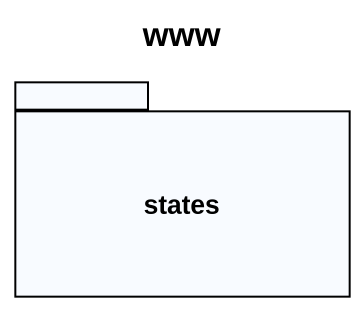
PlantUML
@startuml
title www
package states {
}
@enduml
